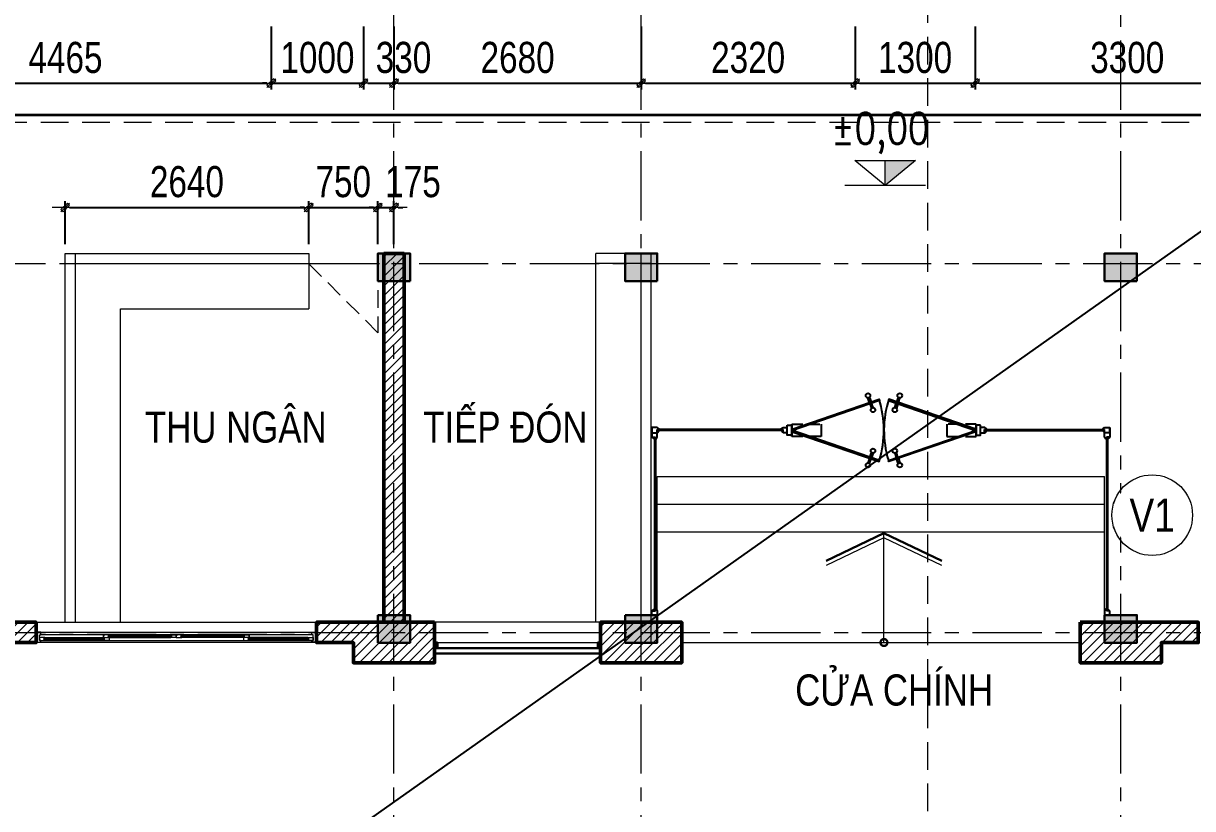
# Model space of a CAD drawing. Header units: millimetres. Extents: x 1109421 to 1726579, y -247837 to 144927.
# Drawn here: x 1559054 to 1571731, y -132556 to -124039 of the extents above; entities that cross this region are included whole.
import ezdxf
from ezdxf.enums import TextEntityAlignment as Align

# ---------------------------------------------------------------- set-up
doc = ezdxf.new("R2010")
doc.units = ezdxf.units.MM
doc.header["$LTSCALE"] = 600
doc.header["$MEASUREMENT"] = 0
doc.set_wipeout_variables(frame=1)
for name, pattern in [('00_Hidden', [2.4, 1.6, -0.8]), ('ACAD_ISO07W100', [3, 0, -3]), ('CENTER', [2, 1.25, -0.25, 0.25, -0.25]), ('HIDDEN', [0.375, 0.25, -0.125])]:
    doc.linetypes.add(name, pattern=pattern)
doc.layers.get('0').update_dxf_attribs({"lineweight": 0})
doc.layers.get('Defpoints').update_dxf_attribs({"lineweight": 0})
for name, color, linetype, lineweight in [('0.15_Cua', 144, 'Continuous', 15), ('21', 7, 'Continuous', 25), ('A-WIPEOUT', 254, 'ACAD_ISO07W100', 0), ('cat1', 30, 'Continuous', 50), ('cat2', 22, 'Continuous', 30), ('dim', 144, 'Continuous', 13), ('hatch1', 136, 'Continuous', 9), ('LC MANH DUT', 35, 'HIDDEN', 5), ('LC Net manh', 9, 'Continuous', 5), ('LC Text1', 3, 'Continuous', 20), ('LC Text2', 7, 'Continuous', 25), ('Noi that', 35, 'Continuous', 9), ('noithat', 125, 'Continuous', 9), ('PCCC - CHUA CHAY - ONG D80', 30, 'Continuous', 35), ('text', 1, 'Continuous', 20), ('thay1', 63, 'Continuous', 18), ('truc', 76, 'CENTER', 9)]:
    doc.layers.add(name, color=color, linetype=linetype, lineweight=lineweight)
for name, color, linetype in [('CUA', 67, 'Continuous'), ('Furniture', 17, 'Continuous'), ('HATCH', 8, 'Continuous')]:
    doc.layers.add(name, color=color, linetype=linetype)
doc.layers.add('KCS_Plotter', color=11, linetype='Continuous', plot=False)
doc.styles.add('General text 2', font='arial.ttf')
doc.styles.add('HOATBIF', font='hoatbif.shx', dxfattribs={"width": 0.8})
doc.styles.add('T1', font='Vnsimli.shx', dxfattribs={"width": 0.8})
doc.styles.add('T2', font='VHARIAL.TTF', dxfattribs={"width": 0.8})
doc.dimstyles.new('1-135', dxfattribs={"dimscale": 135, "dimtxt": 2.5, "dimasz": 0.35, "dimexe": 0.5, "dimexo": 0, "dimgap": 0.8, "dimtad": 1, "dimdec": 0, "dimzin": 0, "dimdsep": 46, "dimtxsty": 'HOATBIF', "dimblk1": 'DOT', "dimblk2": 'DOT', "dimsah": 1, "dimcen": -1, "dimdle": 1, "dimclrd": 256, "dimclre": 256, "dimclrt": 4, "dimadec": 3, "dimazin": 2, "dimtfac": 0.333333, "dimtdec": 0, "dimtix": 1, "dimtmove": 2, "dimatfit": 3, "dimldrblk": 'DOT', "dimfxl": 1, "dimtvp": 0.833333, "dimtolj": 1, "dimtzin": 0, "dimarcsym": 0})

# ---------------------------------------------------------------- blocks, each defined once
blk = doc.blocks.new('COT BT')
at = {"layer": 'cat2', "ltscale": 2}
h = blk.add_hatch(color=256, dxfattribs=at)
h.dxf.hatch_style = 1
h.paths.add_polyline_path([(240, 190), (-110, 190), (-110, -110), (240, -110)])
blk.add_lwpolyline([(-110, 190), (240, 190), (240, -110), (-110, -110)], close=True, dxfattribs=at)
blk = doc.blocks.new('Caodo1')
at = {"layer": 'LC Text1'}
blk.add_hatch(color=256, dxfattribs=at).paths.add_polyline_path([(0, 200.2), (0, 0), (243.4, 200.2)])
for p, q in [((0, 0), (0, 200.2)), ((323.6, 0), (-323.6, 0))]:
    blk.add_line(p, q, dxfattribs=at)
blk.add_lwpolyline([(-243.4, 200.2), (243.4, 200.2), (0, 0), (0, 0)], close=True, dxfattribs=at)
at = {"layer": 'LC Text1', "style": 'T1', "width": 0.8}
blk.add_attdef('%%P0,00', text='', height=250, dxfattribs=at).set_placement((-39, 459.5), align=Align.MIDDLE_CENTER)
blk = doc.blocks.new('*U616')
for p, q in [((50, 0), (2990, 0)), ((50, -110), (2990, -110)), ((95, -20), (730, -20)), ((790, -50), (1460, -50)), ((790, -80), (1460, -80)), ((2250, -50), (1580, -50)), ((2250, -80), (1580, -80)), ((2945, -20), (2310, -20)), ((2945, -50), (2310, -50))]:
    blk.add_line(p, q)
at = {"color": 8, "lineweight": 5}
for p, q in [((50, -20), (2990, -20)), ((2990, -80), (50, -80)), ((95, -30), (730, -30)), ((95, -40), (730, -40)), ((95, -50), (730, -50)), ((790, -60), (1460, -60)), ((790, -70), (1460, -70)), ((2250, -60), (1580, -60)), ((2250, -70), (1580, -70)), ((2945, -30), (2310, -30)), ((2945, -40), (2310, -40))]:
    blk.add_line(p, q, dxfattribs=at)
for points in [[(50, -20), (35, -20), (35, -80), (50, -80), (50, -110), (0, -110), (0, 0), (0, 0), (0, 0), (50, 0), (50, -20), (35, -20)], [(2990, -20), (3005, -20), (3005, -80), (2990, -80), (2990, -110), (3040, -110), (3040, 0), (3040, 0), (3040, 0), (2990, 0), (2990, -20), (3005, -20)], [(95, -40), (95, -50), (35, -50), (35, -20), (95, -20), (95, -30), (85, -30), (85, -40), (95, -40)], [(730, -40), (730, -50), (790, -50), (790, -20), (730, -20), (730, -30), (740, -30), (740, -40), (730, -40)], [(790, -70), (790, -80), (730, -80), (730, -50), (790, -50), (790, -60), (780, -60), (780, -70), (790, -70)], [(730, -50), (730, -80), (745, -80)], [(1460, -70), (1460, -80), (1520, -80), (1520, -50), (1460, -50), (1460, -60), (1470, -60), (1470, -70), (1460, -70)], [(1520, -50), (1520, -80), (1505, -80)], [(1520, -50), (1520, -80), (1535, -80)], [(1580, -70), (1580, -80), (1520, -80), (1520, -50), (1580, -50), (1580, -60), (1570, -60), (1570, -70), (1580, -70)], [(2310, -40), (2310, -50), (2250, -50), (2250, -20), (2310, -20), (2310, -30), (2300, -30), (2300, -40), (2310, -40)], [(2250, -70), (2250, -80), (2310, -80), (2310, -50), (2250, -50), (2250, -60), (2260, -60), (2260, -70), (2250, -70)], [(2310, -50), (2310, -80), (2295, -80)], [(2945, -40), (2945, -50), (3005, -50), (3005, -20), (2945, -20), (2945, -30), (2955, -30), (2955, -40), (2945, -40)]]:
    blk.add_lwpolyline(points)
for centre, start, end in [((94, -32), 14.2151, 83.5658), ((94, -38), 276.4342, 345.7849), ((731, -32), 96.4342, 165.7849), ((731, -38), 194.2151, 263.5658), ((789, -62), 14.2151, 83.5658), ((789, -68), 276.4342, 345.7849), ((1461, -62), 96.4342, 165.7849), ((1461, -68), 194.2151, 263.5658), ((1579, -62), 14.2151, 83.5658), ((1579, -68), 276.4342, 345.7849), ((2251, -62), 96.4342, 165.7849), ((2251, -68), 194.2151, 263.5658), ((2309, -32), 14.2151, 83.5658), ((2309, -38), 276.4342, 345.7849), ((2946, -32), 96.4342, 165.7849), ((2946, -38), 194.2151, 263.5658)]:
    blk.add_arc(centre, 8.25, start, end, dxfattribs=at)
blk = doc.blocks.new('DOT')
at = {"layer": 'dim'}
for p, q in [((-3, 0), (3, 0)), ((-1, -1), (1, 1))]:
    blk.add_line(p, q, dxfattribs=at)
blk.add_lwpolyline([(0.5, 1), (-1, -0.5), (-0.5, -1), (1, 0.5)], close=True, dxfattribs=at)
blk = doc.blocks.new('*D1433')
at = {"layer": 'Defpoints', "color": 0, "transparency": 16777216}
for p in [(1557277, -124075), (1561742, -124075), (1561742, -124687)]:
    blk.add_point(p, dxfattribs=at)
at = {"layer": 'dim', "lineweight": -2, "transparency": 16777216}
for p, q in [((1557277, -124075), (1557277, -124755)), ((1561742, -124075), (1561742, -124755)), ((1557324, -124687), (1561695, -124687))]:
    blk.add_line(p, q, dxfattribs=at)
at = {"layer": 'dim', "lineweight": -2, "transparency": 16777216, "xscale": 47.25, "yscale": 47.25, "zscale": 47.25, "rotation": 180}
blk.add_blockref('DOT', (1557277, -124687), dxfattribs=at)
at = {"layer": 'dim', "lineweight": -2, "transparency": 16777216, "xscale": 47.25, "yscale": 47.25, "zscale": 47.25}
blk.add_blockref('DOT', (1561742, -124687), dxfattribs=at)
at = {"layer": 'dim', "color": 4, "transparency": 16777216, "insert": (1559510, -124411), "char_height": 337.5, "attachment_point": 5, "style": 'HOATBIF'}
blk.add_mtext('\\A1;4465', dxfattribs=at)
blk = doc.blocks.new('_Dot')
at = {"color": 0, "linetype": 'ByBlock', "lineweight": -2}
blk.add_line((-0.5, 0), (-1, 0), dxfattribs=at)
at = {"color": 0, "linetype": 'ByBlock', "const_width": 0.5}
blk.add_lwpolyline([(-0.25, 0, 1), (0.25, 0, 1)], format="xyb", close=True, dxfattribs=at)
blk = doc.blocks.new('*D1434')
at = {"layer": 'Defpoints', "color": 0, "transparency": 16777216}
for p in [(1561742, -124075), (1562742, -124075), (1562742, -124687)]:
    blk.add_point(p, dxfattribs=at)
at = {"layer": 'dim', "lineweight": -2, "transparency": 16777216}
for p, q in [((1561742, -124075), (1561742, -124755)), ((1562742, -124075), (1562742, -124755)), ((1561695, -124687), (1561648, -124687)), ((1561742, -124687), (1562742, -124687)), ((1562789, -124687), (1562837, -124687))]:
    blk.add_line(p, q, dxfattribs=at)
at = {"layer": 'dim', "lineweight": -2, "transparency": 16777216, "xscale": 47.25, "yscale": 47.25, "zscale": 47.25}
blk.add_blockref('DOT', (1561742, -124687), dxfattribs=at)
at = {"layer": 'dim', "lineweight": -2, "transparency": 16777216, "xscale": 47.25, "yscale": 47.25, "zscale": 47.25, "rotation": 180}
blk.add_blockref('DOT', (1562742, -124687), dxfattribs=at)
at = {"layer": 'dim', "color": 4, "transparency": 16777216, "insert": (1562242, -124411), "char_height": 337.5, "attachment_point": 5, "style": 'HOATBIF'}
blk.add_mtext('\\A1;1000', dxfattribs=at)
blk = doc.blocks.new('*D1435')
at = {"layer": 'Defpoints', "color": 0, "transparency": 16777216}
for p in [(1562742, -124075), (1563072, -124075), (1563072, -124687)]:
    blk.add_point(p, dxfattribs=at)
at = {"layer": 'dim', "lineweight": -2, "transparency": 16777216}
for p, q in [((1562742, -124075), (1562742, -124755)), ((1563072, -124075), (1563072, -124755)), ((1562789, -124687), (1563025, -124687))]:
    blk.add_line(p, q, dxfattribs=at)
at = {"layer": 'dim', "lineweight": -2, "transparency": 16777216, "xscale": 47.25, "yscale": 47.25, "zscale": 47.25, "rotation": 180}
blk.add_blockref('DOT', (1562742, -124687), dxfattribs=at)
at = {"layer": 'dim', "lineweight": -2, "transparency": 16777216, "xscale": 47.25, "yscale": 47.25, "zscale": 47.25}
blk.add_blockref('DOT', (1563072, -124687), dxfattribs=at)
at = {"layer": 'dim', "color": 4, "transparency": 16777216, "insert": (1563175, -124411), "char_height": 337.5, "attachment_point": 5, "style": 'HOATBIF'}
blk.add_mtext('\\A1;330', dxfattribs=at)
blk = doc.blocks.new('*D1436')
at = {"layer": 'Defpoints', "color": 0, "transparency": 16777216}
for p in [(1563072, -124075), (1565752, -124075), (1565752, -124687)]:
    blk.add_point(p, dxfattribs=at)
at = {"layer": 'dim', "lineweight": -2, "transparency": 16777216}
for p, q in [((1563072, -124075), (1563072, -124755)), ((1565752, -124075), (1565752, -124755)), ((1563119, -124687), (1565705, -124687))]:
    blk.add_line(p, q, dxfattribs=at)
at = {"layer": 'dim', "lineweight": -2, "transparency": 16777216, "xscale": 47.25, "yscale": 47.25, "zscale": 47.25, "rotation": 180}
blk.add_blockref('DOT', (1563072, -124687), dxfattribs=at)
at = {"layer": 'dim', "lineweight": -2, "transparency": 16777216, "xscale": 47.25, "yscale": 47.25, "zscale": 47.25}
blk.add_blockref('DOT', (1565752, -124687), dxfattribs=at)
at = {"layer": 'dim', "color": 4, "transparency": 16777216, "insert": (1564412, -124411), "char_height": 337.5, "attachment_point": 5, "style": 'HOATBIF'}
blk.add_mtext('\\A1;2680', dxfattribs=at)
blk = doc.blocks.new('*D1437')
at = {"layer": 'Defpoints', "color": 0, "transparency": 16777216}
for p in [(1565752, -124075), (1568072, -124075), (1568072, -124687)]:
    blk.add_point(p, dxfattribs=at)
at = {"layer": 'dim', "lineweight": -2, "transparency": 16777216}
for p, q in [((1565752, -124075), (1565752, -124755)), ((1568072, -124075), (1568072, -124755)), ((1565799, -124687), (1568025, -124687))]:
    blk.add_line(p, q, dxfattribs=at)
at = {"layer": 'dim', "lineweight": -2, "transparency": 16777216, "xscale": 47.25, "yscale": 47.25, "zscale": 47.25, "rotation": 180}
blk.add_blockref('DOT', (1565752, -124687), dxfattribs=at)
at = {"layer": 'dim', "lineweight": -2, "transparency": 16777216, "xscale": 47.25, "yscale": 47.25, "zscale": 47.25}
blk.add_blockref('DOT', (1568072, -124687), dxfattribs=at)
at = {"layer": 'dim', "color": 4, "transparency": 16777216, "insert": (1566912, -124411), "char_height": 337.5, "attachment_point": 5, "style": 'HOATBIF'}
blk.add_mtext('\\A1;2320', dxfattribs=at)
blk = doc.blocks.new('*D1438')
at = {"layer": 'Defpoints', "color": 0, "transparency": 16777216}
for p in [(1568072, -124075), (1569372, -124075), (1569372, -124687)]:
    blk.add_point(p, dxfattribs=at)
at = {"layer": 'dim', "lineweight": -2, "transparency": 16777216}
for p, q in [((1568072, -124075), (1568072, -124755)), ((1569372, -124075), (1569372, -124755)), ((1568119, -124687), (1569325, -124687))]:
    blk.add_line(p, q, dxfattribs=at)
at = {"layer": 'dim', "lineweight": -2, "transparency": 16777216, "xscale": 47.25, "yscale": 47.25, "zscale": 47.25, "rotation": 180}
blk.add_blockref('DOT', (1568072, -124687), dxfattribs=at)
at = {"layer": 'dim', "lineweight": -2, "transparency": 16777216, "xscale": 47.25, "yscale": 47.25, "zscale": 47.25}
blk.add_blockref('DOT', (1569372, -124687), dxfattribs=at)
at = {"layer": 'dim', "color": 4, "transparency": 16777216, "insert": (1568722, -124411), "char_height": 337.5, "attachment_point": 5, "style": 'HOATBIF'}
blk.add_mtext('\\A1;1300', dxfattribs=at)
blk = doc.blocks.new('*D1439')
at = {"layer": 'Defpoints', "color": 0, "transparency": 16777216}
for p in [(1569372, -124075), (1572672, -124075), (1572672, -124687)]:
    blk.add_point(p, dxfattribs=at)
at = {"layer": 'dim', "lineweight": -2, "transparency": 16777216}
for p, q in [((1569372, -124075), (1569372, -124755)), ((1572672, -124075), (1572672, -124755)), ((1569419, -124687), (1572625, -124687))]:
    blk.add_line(p, q, dxfattribs=at)
at = {"layer": 'dim', "lineweight": -2, "transparency": 16777216, "xscale": 47.25, "yscale": 47.25, "zscale": 47.25, "rotation": 180}
blk.add_blockref('DOT', (1569372, -124687), dxfattribs=at)
at = {"layer": 'dim', "lineweight": -2, "transparency": 16777216, "xscale": 47.25, "yscale": 47.25, "zscale": 47.25}
blk.add_blockref('DOT', (1572672, -124687), dxfattribs=at)
at = {"layer": 'dim', "color": 4, "transparency": 16777216, "insert": (1571022, -124411), "char_height": 337.5, "attachment_point": 5, "style": 'HOATBIF'}
blk.add_mtext('\\A1;3300', dxfattribs=at)
blk = doc.blocks.new('*D1494')
at = {"layer": 'Defpoints', "color": 0, "transparency": 16777216}
for p in [(1562147, -126035), (1559507, -126434), (1562147, -126434)]:
    blk.add_point(p, dxfattribs=at)
at = {"layer": 'dim', "lineweight": -2, "transparency": 16777216}
for p, q in [((1559507, -126434), (1559507, -125967)), ((1562147, -126434), (1562147, -125967)), ((1559554, -126035), (1562100, -126035))]:
    blk.add_line(p, q, dxfattribs=at)
at = {"layer": 'dim', "lineweight": -2, "transparency": 16777216, "xscale": 47.25, "yscale": 47.25, "zscale": 47.25, "rotation": 180}
blk.add_blockref('DOT', (1559507, -126035), dxfattribs=at)
at = {"layer": 'dim', "lineweight": -2, "transparency": 16777216, "xscale": 47.25, "yscale": 47.25, "zscale": 47.25}
blk.add_blockref('DOT', (1562147, -126035), dxfattribs=at)
at = {"layer": 'dim', "color": 4, "transparency": 16777216, "insert": (1560827, -125758), "char_height": 337.5, "attachment_point": 5, "style": 'HOATBIF'}
blk.add_mtext('\\A1;2640', dxfattribs=at)
blk = doc.blocks.new('*D1495')
at = {"layer": 'Defpoints', "color": 0, "transparency": 16777216}
for p in [(1562897, -126035), (1562147, -126434), (1562897, -126434)]:
    blk.add_point(p, dxfattribs=at)
at = {"layer": 'dim', "lineweight": -2, "transparency": 16777216}
for p, q in [((1562147, -126434), (1562147, -125967)), ((1562897, -126434), (1562897, -125967)), ((1562100, -126035), (1562053, -126035)), ((1562147, -126035), (1562897, -126035)), ((1562944, -126035), (1562992, -126035))]:
    blk.add_line(p, q, dxfattribs=at)
at = {"layer": 'dim', "lineweight": -2, "transparency": 16777216, "xscale": 47.25, "yscale": 47.25, "zscale": 47.25}
blk.add_blockref('DOT', (1562147, -126035), dxfattribs=at)
at = {"layer": 'dim', "lineweight": -2, "transparency": 16777216, "xscale": 47.25, "yscale": 47.25, "zscale": 47.25, "rotation": 180}
blk.add_blockref('DOT', (1562897, -126035), dxfattribs=at)
at = {"layer": 'dim', "color": 4, "transparency": 16777216, "insert": (1562522, -125758), "char_height": 337.5, "attachment_point": 5, "style": 'HOATBIF'}
blk.add_mtext('\\A1;750', dxfattribs=at)
blk = doc.blocks.new('*D1496')
at = {"layer": 'Defpoints', "color": 0, "transparency": 16777216}
for p in [(1563072, -126035), (1562897, -126434), (1563072, -126434)]:
    blk.add_point(p, dxfattribs=at)
at = {"layer": 'dim', "lineweight": -2, "transparency": 16777216}
for p, q in [((1562897, -126434), (1562897, -125967)), ((1563072, -126434), (1563072, -125967)), ((1562850, -126035), (1562803, -126035)), ((1562897, -126035), (1563072, -126035)), ((1563119, -126035), (1563167, -126035))]:
    blk.add_line(p, q, dxfattribs=at)
at = {"layer": 'dim', "lineweight": -2, "transparency": 16777216, "xscale": 47.25, "yscale": 47.25, "zscale": 47.25}
blk.add_blockref('DOT', (1562897, -126035), dxfattribs=at)
at = {"layer": 'dim', "lineweight": -2, "transparency": 16777216, "xscale": 47.25, "yscale": 47.25, "zscale": 47.25, "rotation": 180}
blk.add_blockref('DOT', (1563072, -126035), dxfattribs=at)
at = {"layer": 'dim', "color": 4, "transparency": 16777216, "insert": (1563278, -125758), "char_height": 337.5, "attachment_point": 5, "style": 'HOATBIF'}
blk.add_mtext('\\A1;175', dxfattribs=at)
blk = doc.blocks.new('*U28')
at = {"layer": 'A-WIPEOUT'}
blk.add_lwpolyline([(0, 4.25), (-2.5, 3.44), (-4.04, 1.31), (-4.04, -1.31), (-2.5, -3.44), (0, -4.25), (2.5, -3.44), (4.04, -1.31), (4.04, 1.31), (2.5, 3.44)], close=True, dxfattribs=at)
blk.add_wipeout([(0, 4.25), (-2.5, 3.44), (-4.04, 1.31), (-4.04, -1.31), (-2.5, -3.44), (0, -4.25), (2.5, -3.44), (4.04, -1.31), (4.04, 1.31), (2.5, 3.44)]).dxf.layer = 'A-WIPEOUT'
blk.add_circle((0, 0), 4.25)
at = {"layer": 'text', "style": 'General text 2', "width": 0.8, "flags": 8}
blk.add_attdef('SYMBOL', text='', height=3.5, dxfattribs=at).set_placement((0, 0), align=Align.MIDDLE_CENTER)

msp = doc.modelspace()

# ---------------------------------------------------------------- hatches: boundary and pattern name
at = {"layer": 'hatch1'}
h = msp.add_hatch(dxfattribs=at)
h.set_pattern_fill('ANSI31', color=256, scale=600)
h.set_pattern_definition([(45, (-474828.27, -175305.75), (-53.0330086, 53.0330086), [])])
h.paths.add_polyline_path([(1547522.1, -130534.3), (1547122.1, -130534.3), (1546462.1, -130534.3), (1546462.1, -126244.3), (1546242.1, -126244.3), (1546242.1, -130754.3), (1546242.1, -130974.3), (1547122.1, -130974.3), (1547122.1, -130754.3), (1547522.1, -130754.3)])
h.paths.add_polyline_path([(1553192.1, -130534.3), (1552792.1, -130534.3), (1551912.1, -130534.3), (1551512.1, -130534.3), (1551512.1, -130754.3), (1551912.1, -130754.3), (1551912.1, -130974.3), (1552792.1, -130974.3), (1552792.1, -130754.3), (1553192.1, -130754.3)])
h.paths.add_polyline_path([(1557912.1, -130534.3), (1557512.1, -130534.3), (1557512.1, -130754.3), (1557912.1, -130754.3), (1557912.1, -130974.3), (1558792.1, -130974.3), (1558792.1, -130754.3), (1559192.1, -130754.3), (1559192.1, -130534.3), (1558792.1, -130534.3)])
h.paths.add_polyline_path([(1563512.1, -130754.3), (1563512.1, -130534.3), (1562632.1, -130534.3), (1562232.1, -130534.3), (1562232.1, -130754.3), (1562632.1, -130754.3), (1562632.1, -130974.3), (1563512.1, -130974.3)])
h.paths.add_polyline_path([(1563182.1, -126534.3), (1562962.1, -126534.3), (1562962.1, -130534.3), (1563182.1, -130534.3)])
h.paths.add_polyline_path([(1566192.1, -130534.3), (1565312.1, -130534.3), (1565312.1, -130754.3), (1565312.1, -130974.3), (1566192.1, -130974.3)])
h.paths.add_polyline_path([(1571792.1, -130534.3), (1571392.1, -130534.3), (1570512.1, -130534.3), (1570512.1, -130754.3), (1570512.1, -130974.3), (1571392.1, -130974.3), (1571392.1, -130754.3), (1571792.1, -130754.3)])
h.paths.add_polyline_path([(1577792.1, -130534.3), (1577392.1, -130534.3), (1576512.1, -130534.3), (1576112.1, -130534.3), (1576112.1, -130754.3), (1576512.1, -130754.3), (1576512.1, -130974.3), (1577392.1, -130974.3), (1577392.1, -130754.3), (1577792.1, -130754.3)])
h.paths.add_polyline_path([(1583977.1, -130534.3), (1582377.1, -130534.3), (1582377.1, -130754.3), (1582777.1, -130754.3), (1582777.1, -131194.3), (1583977.1, -131194.3)])
h.paths.add_polyline_path([(1583751.6, -130754.3), (1583751.6, -130974.3), (1582991.6, -130974.3), (1582991.6, -130754.3)], flags=16)
h.paths.add_polyline_path([(1588262.1, -130534.3), (1587062.1, -130534.3), (1587062.1, -131194.3), (1588262.1, -131194.3)])
h.paths.add_polyline_path([(1588042.1, -130754.3), (1588042.1, -130974.3), (1587282.1, -130974.3), (1587282.1, -130754.3)], flags=16)
h.paths.add_polyline_path([(1582952.1, -127884.3), (1582842.1, -127884.3), (1582842.1, -130534.3), (1582952.1, -130534.3)])
h.paths.add_polyline_path([(1588042.1, -126534.3), (1582842.1, -126534.3), (1582842.1, -126884.3), (1582952.1, -126884.3), (1582952.1, -126754.3), (1588042.1, -126754.3)], flags=17)
h.paths.add_polyline_path([(1585782.1, -125394.3), (1585562.1, -125394.3), (1585562.1, -126534.3), (1585782.1, -126534.3)], flags=17)
h.paths.add_polyline_path([(1588262.1, -118534.3), (1546242.1, -118534.3), (1546242.1, -124044.3), (1546462.1, -124044.3), (1546462.1, -123754.3), (1547952.1, -123754.3), (1547952.1, -123644.3), (1546462.1, -123644.3), (1546462.1, -118754.3), (1550337.1, -118754.3), (1550337.1, -123644.3), (1549252.1, -123644.3), (1549252.1, -123754.3), (1550337.1, -123754.3), (1550447.1, -123754.3), (1552637.1, -123754.3), (1552637.1, -123644.3), (1550447.1, -123644.3), (1550447.1, -118754.3), (1554257.1, -118754.3), (1554257.1, -123644.3), (1553937.1, -123644.3), (1553937.1, -123754.3), (1554257.1, -123754.3), (1554367.1, -123754.3), (1555977.1, -123754.3), (1555977.1, -123644.3), (1554367.1, -123644.3), (1554367.1, -118754.3), (1558242.1, -118754.3), (1558242.1, -123644.3), (1557277.1, -123644.3), (1557277.1, -123754.3), (1561742.1, -123754.3), (1561742.1, -123644.3), (1558462.1, -123644.3), (1558462.1, -118754.3), (1562962.1, -118754.3), (1562962.1, -123644.3), (1562742.1, -123644.3), (1562742.1, -123754.3), (1563583.9, -123754.3), (1563803.9, -123534.3), (1563182.1, -123534.3), (1563182.1, -118754.3), (1565642.1, -118754.3), (1565642.1, -123534.3), (1564963.9, -123534.3), (1565183.9, -123754.3), (1565862.1, -123754.3), (1568072.1, -123754.3), (1568072.1, -123644.3), (1565862.1, -123644.3), (1565862.1, -118754.3), (1570842.1, -118754.3), (1570842.1, -123644.3), (1571062.1, -123644.3), (1571062.1, -118754.3), (1575462.1, -118754.3), (1575462.1, -123644.3), (1573972.1, -123644.3), (1573972.1, -123754.3), (1577172.1, -123754.3), (1577172.1, -123644.3), (1575572.1, -123644.3), (1575572.1, -118754.3), (1580122.1, -118754.3), (1580122.1, -123644.3), (1578472.1, -123644.3), (1578472.1, -123754.3), (1579842.1, -123754.3), (1581722.1, -123754.3), (1581722.1, -123534.3), (1580342.1, -123534.3), (1580342.1, -118754.3), (1582842.1, -118754.3), (1582842.1, -123534.3), (1582622.1, -123534.3), (1582622.1, -123754.3), (1583282.1, -123754.3), (1583282.1, -123534.3), (1583062.1, -123534.3), (1583062.1, -118754.3), (1585562.1, -118754.3), (1585562.1, -124494.3), (1585782.1, -124494.3), (1585782.1, -118754.3), (1588042.1, -118754.3), (1588042.1, -128934.3), (1588262.1, -128934.3)])
h.paths.add_polyline_path([(1585562.1, -123534.3), (1584182.1, -123534.3), (1584182.1, -123754.3), (1585562.1, -123754.3)], flags=17)
h.paths.add_polyline_path([(1572672.1, -123644.3), (1569372.1, -123644.3), (1569372.1, -123754.3), (1572672.1, -123754.3)], flags=17)

# ---------------------------------------------------------------- linework, layer by layer
at = {"layer": '21', "ltscale": 0.5}
for p, q in [((1565927.1, -128423.6), (1565869.1, -128423.6)), ((1565869.1, -128481.6), (1565927.1, -128481.6)), ((1565869.1, -128481.6), (1565927.1, -128481.6)), ((1565915.1, -128547.6), (1565927.1, -128527.6)), ((1565915.1, -128547.6), (1565927.1, -128527.6)), ((1565947.1, -128435.6), (1565927.1, -128423.6)), ((1565927.1, -128527.6), (1565927.1, -128481.6)), ((1565927.1, -128527.6), (1565927.1, -128481.6)), ((1567270.6, -128435.6), (1567290.6, -128423.6)), ((1567270.6, -128435.6), (1567290.6, -128423.6)), ((1567290.6, -128423.6), (1567336.6, -128423.6)), ((1567290.6, -128423.6), (1567336.6, -128423.6)), ((1567336.6, -128481.6), (1567336.6, -128423.6)), ((1567336.6, -128481.6), (1567336.6, -128423.6)), ((1567384.6, -128481.6), (1567384.6, -128423.6)), ((1569381.3, -128481.6), (1569381.3, -128423.6)), ((1569384.6, -128481.6), (1569384.6, -128423.6)), ((1569429.3, -128481.6), (1569429.3, -128423.6)), ((1569475.3, -128423.6), (1569429.3, -128423.6)), ((1569429.3, -128481.6), (1569429.3, -128423.6)), ((1569475.3, -128423.6), (1569429.3, -128423.6)), ((1569432.6, -128481.6), (1569432.6, -128423.6)), ((1569478.6, -128423.6), (1569432.6, -128423.6)), ((1569495.3, -128435.6), (1569475.3, -128423.6)), ((1569495.3, -128435.6), (1569475.3, -128423.6)), ((1569498.6, -128435.6), (1569478.6, -128423.6)), ((1570757.1, -128435.6), (1570777.1, -128423.6)), ((1570777.1, -128423.6), (1570835.1, -128423.6)), ((1570835.1, -128481.6), (1570777.1, -128481.6)), ((1570777.1, -128527.6), (1570777.1, -128481.6)), ((1570835.1, -128481.6), (1570777.1, -128481.6)), ((1570777.1, -128527.6), (1570777.1, -128481.6)), ((1570789.1, -128547.6), (1570777.1, -128527.6)), ((1570789.1, -128547.6), (1570777.1, -128527.6)), ((1565915.1, -130390.7), (1565927.1, -130410.7)), ((1565927.1, -130410.7), (1565927.1, -130456.7)), ((1570789.1, -130390.7), (1570777.1, -130410.7)), ((1570777.1, -130410.7), (1570777.1, -130456.7))]:
    msp.add_line(p, q, dxfattribs=at)
at = {"layer": '21', "color": 0, "lineweight": 30}
for p, q in [((1565869.1, -128481.6), (1565869.1, -128423.6)), ((1565869.1, -128481.6), (1565869.1, -128423.6)), ((1565869.1, -128423.6), (1565869.1, -128481.6)), ((1565869.1, -128481.6), (1565869.1, -128423.6)), ((1565869.1, -128481.6), (1565869.1, -128423.6)), ((1565869.1, -128423.6), (1565869.1, -128481.6)), ((1565869.1, -128423.6), (1565869.1, -128481.6)), ((1565869.1, -128481.6), (1565869.1, -128423.6)), ((1565869.1, -128481.6), (1565869.1, -128423.6)), ((1565869.1, -128423.6), (1565869.1, -128481.6)), ((1565869.1, -128481.6), (1565869.1, -128423.6)), ((1565869.1, -128481.6), (1565869.1, -128423.6)), ((1565869.1, -128481.6), (1565869.1, -128423.6)), ((1565869.1, -128481.6), (1565869.1, -128423.6)), ((1565869.1, -128423.6), (1565869.1, -128481.6)), ((1565869.1, -128481.6), (1565869.1, -128423.6)), ((1565869.1, -128481.6), (1565869.1, -128423.6)), ((1565869.1, -128423.6), (1565869.1, -128481.6)), ((1565869.1, -128481.6), (1565869.1, -128423.6)), ((1565869.1, -128481.6), (1565869.1, -128423.6)), ((1565869.1, -128423.6), (1565869.1, -128481.6)), ((1565869.1, -128481.6), (1565869.1, -128423.6)), ((1565869.1, -128481.6), (1565869.1, -128423.6)), ((1565869.1, -128423.6), (1565869.1, -128481.6)), ((1565869.1, -128423.6), (1565869.1, -128481.6)), ((1565869.1, -128481.6), (1565869.1, -128423.6)), ((1565869.1, -128481.6), (1565869.1, -128423.6)), ((1565869.1, -128423.6), (1565869.1, -128481.6)), ((1565869.1, -128481.6), (1565869.1, -128423.6)), ((1570835.1, -128481.6), (1570835.1, -128423.6)), ((1570835.1, -128481.6), (1570835.1, -128423.6)), ((1570835.1, -128423.6), (1570835.1, -128481.6)), ((1570835.1, -128481.6), (1570835.1, -128423.6)), ((1570835.1, -128481.6), (1570835.1, -128423.6)), ((1570835.1, -128423.6), (1570835.1, -128481.6)), ((1570835.1, -128423.6), (1570835.1, -128481.6)), ((1570835.1, -128481.6), (1570835.1, -128423.6)), ((1570835.1, -128481.6), (1570835.1, -128423.6)), ((1570835.1, -128423.6), (1570835.1, -128481.6)), ((1570835.1, -128481.6), (1570835.1, -128423.6)), ((1570835.1, -128481.6), (1570835.1, -128423.6)), ((1570835.1, -128481.6), (1570835.1, -128423.6)), ((1570835.1, -128481.6), (1570835.1, -128423.6)), ((1570835.1, -128423.6), (1570835.1, -128481.6)), ((1570835.1, -128481.6), (1570835.1, -128423.6)), ((1570835.1, -128481.6), (1570835.1, -128423.6)), ((1570835.1, -128423.6), (1570835.1, -128481.6)), ((1570835.1, -128481.6), (1570835.1, -128423.6)), ((1570835.1, -128481.6), (1570835.1, -128423.6)), ((1570835.1, -128423.6), (1570835.1, -128481.6)), ((1570835.1, -128481.6), (1570835.1, -128423.6)), ((1570835.1, -128481.6), (1570835.1, -128423.6)), ((1570835.1, -128423.6), (1570835.1, -128481.6)), ((1570835.1, -128423.6), (1570835.1, -128481.6)), ((1570835.1, -128481.6), (1570835.1, -128423.6)), ((1570835.1, -128481.6), (1570835.1, -128423.6)), ((1570835.1, -128423.6), (1570835.1, -128481.6)), ((1570835.1, -128481.6), (1570835.1, -128423.6)), ((1565869.1, -130456.7), (1565927.1, -130456.7)), ((1565869.1, -130456.7), (1565927.1, -130456.7)), ((1565927.1, -130456.7), (1565869.1, -130456.7)), ((1565869.1, -130456.7), (1565927.1, -130456.7)), ((1565869.1, -130456.7), (1565927.1, -130456.7)), ((1565927.1, -130456.7), (1565869.1, -130456.7)), ((1565927.1, -130456.7), (1565869.1, -130456.7)), ((1565869.1, -130456.7), (1565927.1, -130456.7)), ((1565869.1, -130456.7), (1565927.1, -130456.7)), ((1565927.1, -130456.7), (1565869.1, -130456.7)), ((1565869.1, -130456.7), (1565927.1, -130456.7)), ((1565869.1, -130456.7), (1565927.1, -130456.7)), ((1565869.1, -130456.7), (1565927.1, -130456.7)), ((1565869.1, -130456.7), (1565927.1, -130456.7)), ((1565927.1, -130456.7), (1565869.1, -130456.7)), ((1565869.1, -130456.7), (1565927.1, -130456.7)), ((1565869.1, -130456.7), (1565927.1, -130456.7)), ((1565927.1, -130456.7), (1565869.1, -130456.7)), ((1565869.1, -130456.7), (1565927.1, -130456.7)), ((1565869.1, -130456.7), (1565927.1, -130456.7)), ((1565927.1, -130456.7), (1565869.1, -130456.7)), ((1565869.1, -130456.7), (1565927.1, -130456.7)), ((1565869.1, -130456.7), (1565927.1, -130456.7)), ((1565927.1, -130456.7), (1565869.1, -130456.7)), ((1565927.1, -130456.7), (1565869.1, -130456.7)), ((1565869.1, -130456.7), (1565927.1, -130456.7)), ((1565869.1, -130456.7), (1565927.1, -130456.7)), ((1565927.1, -130456.7), (1565869.1, -130456.7)), ((1565869.1, -130456.7), (1565927.1, -130456.7)), ((1570835.1, -130456.7), (1570777.1, -130456.7)), ((1570835.1, -130456.7), (1570777.1, -130456.7)), ((1570777.1, -130456.7), (1570835.1, -130456.7)), ((1570835.1, -130456.7), (1570777.1, -130456.7)), ((1570835.1, -130456.7), (1570777.1, -130456.7)), ((1570777.1, -130456.7), (1570835.1, -130456.7)), ((1570777.1, -130456.7), (1570835.1, -130456.7)), ((1570835.1, -130456.7), (1570777.1, -130456.7)), ((1570835.1, -130456.7), (1570777.1, -130456.7)), ((1570777.1, -130456.7), (1570835.1, -130456.7)), ((1570835.1, -130456.7), (1570777.1, -130456.7)), ((1570835.1, -130456.7), (1570777.1, -130456.7)), ((1570835.1, -130456.7), (1570777.1, -130456.7)), ((1570835.1, -130456.7), (1570777.1, -130456.7)), ((1570777.1, -130456.7), (1570835.1, -130456.7)), ((1570835.1, -130456.7), (1570777.1, -130456.7)), ((1570835.1, -130456.7), (1570777.1, -130456.7)), ((1570777.1, -130456.7), (1570835.1, -130456.7)), ((1570835.1, -130456.7), (1570777.1, -130456.7)), ((1570835.1, -130456.7), (1570777.1, -130456.7)), ((1570777.1, -130456.7), (1570835.1, -130456.7)), ((1570835.1, -130456.7), (1570777.1, -130456.7)), ((1570835.1, -130456.7), (1570777.1, -130456.7)), ((1570777.1, -130456.7), (1570835.1, -130456.7)), ((1570777.1, -130456.7), (1570835.1, -130456.7)), ((1570835.1, -130456.7), (1570777.1, -130456.7)), ((1570835.1, -130456.7), (1570777.1, -130456.7)), ((1570777.1, -130456.7), (1570835.1, -130456.7)), ((1570835.1, -130456.7), (1570777.1, -130456.7))]:
    msp.add_line(p, q, dxfattribs=at)
at = {"layer": '21'}
for p, q in [((1565869.1, -128481.6), (1565927.1, -128481.6)), ((1565869.1, -128481.6), (1565869.1, -128527.6)), ((1565869.1, -128481.6), (1565869.1, -128527.6)), ((1565869.1, -128527.6), (1565907.1, -128527.6)), ((1565869.1, -128527.6), (1565895.1, -128547.9)), ((1565869.1, -128527.6), (1565907.1, -128527.6)), ((1565869.1, -128527.6), (1565895.1, -128547.9)), ((1565885.1, -128527.6), (1565907.1, -128527.6)), ((1565885.1, -128527.6), (1565907.1, -128527.6)), ((1565907.1, -128527.6), (1565907.1, -128547.6)), ((1565907.1, -128527.6), (1565907.1, -128547.6)), ((1565927.1, -128443.6), (1565947.1, -128443.6)), ((1565927.1, -128465.6), (1565927.1, -128443.6)), ((1565927.1, -128481.6), (1565927.1, -128443.6)), ((1565927.1, -128481.6), (1565947, -128455.6)), ((1565947.1, -128443.6), (1565947.1, -128435.6)), ((1567290.6, -128481.6), (1567270.4, -128455.6)), ((1567290.6, -128481.6), (1567270.4, -128455.6)), ((1567270.6, -128443.6), (1567270.6, -128435.6)), ((1567270.6, -128443.6), (1567270.6, -128435.6)), ((1567290.6, -128443.6), (1567270.6, -128443.6)), ((1567290.6, -128443.6), (1567270.6, -128443.6)), ((1567290.6, -128465.6), (1567290.6, -128443.6)), ((1567290.6, -128481.6), (1567290.6, -128443.6)), ((1567290.6, -128465.6), (1567290.6, -128443.6)), ((1567290.6, -128481.6), (1567290.6, -128443.6)), ((1567336.6, -128481.6), (1567290.6, -128481.6)), ((1567336.6, -128481.6), (1567290.6, -128481.6)), ((1569429.3, -128481.6), (1569475.3, -128481.6)), ((1569429.3, -128481.6), (1569475.3, -128481.6)), ((1569432.6, -128481.6), (1569478.6, -128481.6)), ((1569475.3, -128443.6), (1569495.3, -128443.6)), ((1569475.3, -128465.6), (1569475.3, -128443.6)), ((1569475.3, -128481.6), (1569475.3, -128443.6)), ((1569475.3, -128443.6), (1569495.3, -128443.6)), ((1569475.3, -128465.6), (1569475.3, -128443.6)), ((1569475.3, -128481.6), (1569475.3, -128443.6)), ((1569475.3, -128481.6), (1569495.6, -128455.6)), ((1569475.3, -128481.6), (1569495.6, -128455.6)), ((1569478.6, -128443.6), (1569498.6, -128443.6)), ((1569478.6, -128465.6), (1569478.6, -128443.6)), ((1569478.6, -128481.6), (1569478.6, -128443.6)), ((1569478.6, -128481.6), (1569498.9, -128455.6)), ((1569495.3, -128443.6), (1569495.3, -128435.6)), ((1569495.3, -128443.6), (1569495.3, -128435.6)), ((1569498.6, -128443.6), (1569498.6, -128435.6)), ((1570757.1, -128443.6), (1570757.1, -128435.6)), ((1570777.1, -128443.6), (1570757.1, -128443.6)), ((1570777.1, -128481.6), (1570757.3, -128455.6)), ((1570777.1, -128465.6), (1570777.1, -128443.6)), ((1570777.1, -128481.6), (1570777.1, -128443.6)), ((1570835.1, -128481.6), (1570777.1, -128481.6)), ((1570797.1, -128527.6), (1570797.1, -128547.6)), ((1570819.1, -128527.6), (1570797.1, -128527.6)), ((1570835.1, -128527.6), (1570797.1, -128527.6)), ((1570797.1, -128527.6), (1570797.1, -128547.6)), ((1570819.1, -128527.6), (1570797.1, -128527.6)), ((1570835.1, -128527.6), (1570797.1, -128527.6)), ((1570835.1, -128527.6), (1570809.1, -128547.9)), ((1570835.1, -128527.6), (1570809.1, -128547.9)), ((1570835.1, -128481.6), (1570835.1, -128527.6)), ((1570835.1, -128481.6), (1570835.1, -128527.6)), ((1565907.1, -128547.6), (1565915.1, -128547.6)), ((1565907.1, -128547.6), (1565915.1, -128547.6)), ((1570797.1, -128547.6), (1570789.1, -128547.6)), ((1570797.1, -128547.6), (1570789.1, -128547.6)), ((1565869.1, -130410.7), (1565895.1, -130390.9)), ((1565869.1, -130456.7), (1565869.1, -130410.7)), ((1565869.1, -130410.7), (1565907.1, -130410.7)), ((1565885.1, -130410.7), (1565907.1, -130410.7)), ((1565907.1, -130390.7), (1565915.1, -130390.7)), ((1565907.1, -130410.7), (1565907.1, -130390.7)), ((1570797.1, -130390.7), (1570789.1, -130390.7)), ((1570797.1, -130410.7), (1570797.1, -130390.7)), ((1570819.1, -130410.7), (1570797.1, -130410.7)), ((1570835.1, -130410.7), (1570797.1, -130410.7)), ((1570835.1, -130410.7), (1570809.1, -130390.9)), ((1570835.1, -130456.7), (1570835.1, -130410.7))]:
    msp.add_line(p, q, dxfattribs=at)
at = {"layer": '21', "ltscale": 0.5}
for points in [[(1567336.6, -128398.6), (1567384.6, -128398.6), (1567384.6, -128506.6), (1567336.6, -128506.6)], [(1567336.6, -128398.6), (1567384.6, -128398.6), (1567384.6, -128506.6), (1567336.6, -128506.6)], [(1569429.3, -128398.6), (1569381.3, -128398.6), (1569381.3, -128506.6), (1569429.3, -128506.6)], [(1569429.3, -128398.6), (1569381.3, -128398.6), (1569381.3, -128506.6), (1569429.3, -128506.6)], [(1569432.6, -128398.6), (1569384.6, -128398.6), (1569384.6, -128506.6), (1569432.6, -128506.6)]]:
    msp.add_lwpolyline(points, close=True, dxfattribs=at)
at = {"layer": 'cat1'}
for p, q in [((1562962.1, -126534.3), (1562962.1, -130534.3)), ((1562962.1, -126534.3), (1563182.1, -126534.3)), ((1563182.1, -126534.3), (1563182.1, -130534.3))]:
    msp.add_line(p, q, dxfattribs=at)
for points in [[(1558792.1, -130534.3), (1557912.1, -130534.3), (1557512.1, -130534.3), (1557512.1, -130754.3), (1557912.1, -130754.3), (1557912.1, -130974.3), (1558792.1, -130974.3), (1558792.1, -130754.3), (1559192.1, -130754.3), (1559192.1, -130534.3), (1558792.1, -130534.3)], [(1563512.1, -130534.3), (1562632.1, -130534.3), (1562232.1, -130534.3), (1562232.1, -130754.3), (1562632.1, -130754.3), (1562632.1, -130974.3), (1563512.1, -130974.3), (1563512.1, -130754.3), (1563512.1, -130754.3), (1563512.1, -130534.3), (1563512.1, -130534.3)], [(1565312.1, -130754.3), (1565312.1, -130534.3), (1566192.1, -130534.3), (1566192.1, -130974.3), (1565312.1, -130974.3), (1565312.1, -130754.3)], [(1570512.1, -130534.3), (1571392.1, -130534.3), (1571792.1, -130534.3), (1571792.1, -130754.3), (1571392.1, -130754.3), (1571392.1, -130974.3), (1570512.1, -130974.3), (1570512.1, -130754.3), (1570512.1, -130754.3), (1570512.1, -130534.3), (1570512.1, -130534.3)]]:
    msp.add_lwpolyline(points, dxfattribs=at)
msp.add_lwpolyline([(1563512.1, -130754.3), (1563512.1, -130754.3), (1563512.1, -130974.3), (1563512.1, -130974.3)], close=True, dxfattribs=at)
at = {"layer": 'cat2'}
msp.add_lwpolyline([(1569012, -129869.5), (1568384.6, -129569.5), (1567757.2, -129869.5)], dxfattribs=at)
for points in [[(1563512.1, -130814.3), (1563542.1, -130814.3), (1563542.1, -130754.3), (1563512.1, -130754.3)], [(1563512.1, -130874.3), (1565312.1, -130874.3), (1565312.1, -130814.3), (1563512.1, -130814.3)], [(1565282.1, -130814.3), (1565312.1, -130814.3), (1565312.1, -130754.3), (1565282.1, -130754.3)]]:
    msp.add_lwpolyline(points, close=True, dxfattribs=at)
at = {"layer": 'CUA', "color": 9}
for points in [[(1567388.5, -128439.3), (1568330.6, -128114.3), (1568335.5, -128128.5), (1567393.3, -128453.5)], [(1569381.9, -128439.3), (1568436.9, -128114.3), (1568432.1, -128128.5), (1569377, -128453.5)], [(1567388.5, -128467.7), (1568330.6, -128792.7), (1568335.5, -128778.5), (1567393.3, -128453.5)], [(1569381.9, -128467.7), (1568436.9, -128792.7), (1568432.1, -128778.5), (1569377, -128453.5)]]:
    msp.add_lwpolyline(points, close=True, dxfattribs=at)
for centre in [(1568211.6, -128075.9), (1568555.9, -128075.9), (1568265.3, -128231.9), (1568502.3, -128231.9), (1568265.3, -128675.1), (1568502.3, -128675.1), (1568211.6, -128831.1), (1568555.9, -128831.1)]:
    msp.add_circle(centre, 25, dxfattribs=at)
at = {"layer": 'Furniture', "ltscale": 0.5}
for p, q in [((1565895.1, -128527.6), (1565895.1, -130390.9)), ((1565907.1, -128527.6), (1565907.1, -130390.7)), ((1567290.6, -128455.6), (1565947, -128455.6)), ((1567290.6, -128443.6), (1565947.1, -128443.6)), ((1569475.3, -128443.6), (1570757.1, -128443.6)), ((1569475.3, -128455.6), (1570757.3, -128455.6)), ((1570797.1, -128527.6), (1570797.1, -130390.7)), ((1570809.1, -128527.6), (1570809.1, -130390.9))]:
    msp.add_line(p, q, dxfattribs=at)
at = {"layer": 'HATCH'}
for points in [[(1568210.3, -128102.8), (1568229.2, -128096.3), (1568245.5, -128143.5), (1568226.6, -128150)], [(1568247.7, -128211.5), (1568266.6, -128205), (1568250.4, -128157.7), (1568231.4, -128164.2)], [(1568519.9, -128211.5), (1568500.9, -128205), (1568517.2, -128157.7), (1568536.1, -128164.2)], [(1568557.2, -128102.8), (1568538.3, -128096.3), (1568522.1, -128143.5), (1568541, -128150)], [(1568210.3, -128804.2), (1568229.2, -128810.7), (1568245.5, -128763.4), (1568226.6, -128756.9)], [(1568247.7, -128695.5), (1568266.6, -128702), (1568250.4, -128749.3), (1568231.4, -128742.8)], [(1568519.9, -128695.5), (1568500.9, -128702), (1568517.2, -128749.3), (1568536.1, -128742.8)], [(1568557.2, -128804.2), (1568538.3, -128810.7), (1568522.1, -128763.4), (1568541, -128756.9)]]:
    msp.add_lwpolyline(points, close=True, dxfattribs=at)
at = {"layer": 'HATCH', "linetype": 'HIDDEN'}
for points in [[(1567503.1, -128521.5), (1567384.6, -128521.5), (1567384.6, -128385.5), (1567503.1, -128385.5)], [(1567538.1, -128385.5), (1567702.6, -128385.5), (1567702.6, -128521.5), (1567538.1, -128521.5)], [(1569231.6, -128385.5), (1569066.6, -128385.5), (1569066.6, -128521.5), (1569231.6, -128521.5)], [(1569266.9, -128521.5), (1569384.6, -128521.5), (1569384.6, -128385.5), (1569266.9, -128385.5)]]:
    msp.add_lwpolyline(points, dxfattribs=at)
at = {"layer": 'HATCH'}
for centre, radius, start, end in [((1567253, -128454.3), 1130, 343.32862, 17.51245), ((1569515.4, -128454.3), 1130.8, 162.49917, 196.65976)]:
    msp.add_arc(centre, radius, start, end, dxfattribs=at)
at = {"layer": 'hatch1'}
msp.add_line((1568384.6, -130754.3), (1568384.6, -129569.5), dxfattribs=at)
msp.add_lwpolyline([(1569012, -129919.5), (1568384.6, -129619.5), (1567757.2, -129919.5)], dxfattribs=at)
at = {"layer": 'hatch1', "const_width": 25}
msp.add_lwpolyline([(1568347.1, -130754.3, 1), (1568422.1, -130754.3, 1)], format="xyb", close=True, dxfattribs=at)
at = {"layer": 'LC MANH DUT', "ltscale": 2}
for p, q in [((1568859.6, -136634.6), (1568859.6, -115040)), ((1542592.7, -125110.6), (1591248.9, -125110.6))]:
    msp.add_line(p, q, dxfattribs=at)
at = {"layer": 'Noi that', "linetype": '00_Hidden', "ltscale": 0.2}
for p, q in [((1562147.1, -126644.3), (1562962.1, -126644.3)), ((1562897.1, -127394.3), (1562147.1, -126644.3)), ((1562897.1, -126644.3), (1562897.1, -127394.3))]:
    msp.add_line(p, q, dxfattribs=at)
at = {"layer": 'noithat'}
for p, q in [((1559507.1, -130534.3), (1559507.1, -126534.3)), ((1559507.1, -126534.3), (1562147.1, -126534.3)), ((1559617.1, -130534.3), (1559617.1, -126534.3)), ((1562147.1, -126534.3), (1562147.1, -127134.3)), ((1565262.1, -130534.3), (1565262.1, -126534.3)), ((1565862.1, -126534.3), (1565262.1, -126534.3)), ((1565752.1, -130534.3), (1565752.1, -126534.3)), ((1565862.1, -130754.3), (1565862.1, -126534.3)), ((1559507.1, -126644.3), (1562147.1, -126644.3)), ((1565862.1, -126644.3), (1565262.1, -126644.3)), ((1560107.1, -130534.3), (1560107.1, -127134.3)), ((1560107.1, -127134.3), (1562147.1, -127134.3))]:
    msp.add_line(p, q, dxfattribs=at)
at = {"layer": 'PCCC - CHUA CHAY - ONG D80'}
msp.add_line((1586259.8, -125034.1), (1555823.6, -125034.1), dxfattribs=at)
at = {"layer": 'thay1'}
for p, q in [((1565927.1, -128954.3), (1570777.1, -128954.3)), ((1565927.1, -130456.7), (1565927.1, -128954.3)), ((1570777.1, -130507.2), (1570777.1, -128954.3)), ((1565927.1, -129254.3), (1570777.1, -129254.3)), ((1565927.1, -129554.3), (1570777.1, -129554.3)), ((1566192.1, -130754.3), (1570512.1, -130754.3))]:
    msp.add_line(p, q, dxfattribs=at)
for points in [[(1559192.1, -130534.3), (1562232.1, -130534.3), (1562232.1, -130754.3), (1559192.1, -130754.3)], [(1563512.1, -130754.3), (1565312.1, -130754.3), (1565312.1, -130534.3), (1563512.1, -130534.3)]]:
    msp.add_lwpolyline(points, close=True, dxfattribs=at)
at = {"layer": 'truc'}
for p, q in [((1563072.1, -135776.6), (1563072.1, -115590.8)), ((1565752.1, -135776.6), (1565752.1, -115590.8)), ((1570952.1, -135776.6), (1570952.1, -115590.8)), ((1544144.8, -126644.3), (1591115.5, -126644.3)), ((1544144.8, -130644.3), (1591115.5, -130644.3))]:
    msp.add_line(p, q, dxfattribs=at)

# ---------------------------------------------------------------- block references
at = {"layer": '0.15_Cua', "xscale": -1, "rotation": 180}
msp.add_blockref('*U616', (1559192.1, -130750.9), dxfattribs=at)
at = {"layer": 'cat1', "rotation": 180}
for p in [(1563137.1, -126644.3), (1565817.1, -126644.3), (1571017.1, -126644.3)]:
    msp.add_blockref('COT BT', p, dxfattribs=at)
at = {"layer": 'cat1'}
for p in [(1563007.1, -130646.7), (1565687.1, -130646.7), (1570887.1, -130646.7)]:
    msp.add_blockref('COT BT', p, dxfattribs=at)
at = {"layer": 'LC Text1'}
ref = msp.add_blockref('Caodo1', (1568397.2, -125797.7), dxfattribs=dict(at, xscale=1.35, yscale=1.35, zscale=1.35))
ref.add_attrib('%%P0,00', '%%p0,00', dxfattribs={"layer": 'LC Text2', "height": 337.5, "style": 'T1', "width": 0.8}).set_placement((1568344.5, -125177.4), align=Align.MIDDLE_CENTER)

# ---------------------------------------------------------------- texts
at = {"layer": 'LC Text2', "style": 'T2', "width": 0.8}
for s, p in [('thu ng©n', (1560372.1, -128586.8)), ('tiÕp ®ãn', (1563389.3, -128586.8)), ('cöa chÝnh', (1567422.1, -131437.9))]:
    msp.add_text(s, height=337.5, dxfattribs=at).set_placement(p)

# ---------------------------------------------------------------- dimensions: what is measured, and where the dimension line sits
at = {"layer": 'dim'}
for base, p1, p2, picture, middle in [((1561742.1, -124687.5), (1557277.1, -124075.2), (1561742.1, -124075.2), '*D1433', (1559509.6, -124410.7)), ((1562742.1, -124687.5), (1561742.1, -124075.2), (1562742.1, -124075.2), '*D1434', (1562242.1, -124410.7)), ((1565752.1, -124687.5), (1563072.1, -124075.2), (1565752.1, -124075.2), '*D1436', (1564412.1, -124410.7)), ((1568072.1, -124687.5), (1565752.1, -124075.2), (1568072.1, -124075.2), '*D1437', (1566912.1, -124410.7)), ((1569372.1, -124687.5), (1568072.1, -124075.2), (1569372.1, -124075.2), '*D1438', (1568722.1, -124410.7)), ((1572672.1, -124687.5), (1569372.1, -124075.2), (1572672.1, -124075.2), '*D1439', (1571022.1, -124410.7)), ((1562147.1, -126034.6), (1559507.1, -126433.7), (1562147.1, -126433.7), '*D1494', (1560827.1, -125757.8)), ((1562897.1, -126034.6), (1562147.1, -126433.7), (1562897.1, -126433.7), '*D1495', (1562522.1, -125757.8))]:
    dim = msp.add_linear_dim(base=base, p1=p1, p2=p2, dimstyle='1-135', dxfattribs=at)
    dim.commit()
    dim.dimension.update_dxf_attribs({"geometry": picture, "text_midpoint": middle})
for base, p1, p2, picture, middle in [((1563072.1, -124687.5), (1562742.1, -124075.2), (1563072.1, -124075.2), '*D1435', (1563174.6, -124410.7)), ((1563072.1, -126034.6), (1562897.1, -126433.7), (1563072.1, -126433.7), '*D1496', (1563278.1, -125757.8))]:
    dim = msp.add_linear_dim(base=base, p1=p1, p2=p2, dimstyle='1-135', dxfattribs=at)
    dim.commit()
    dim.dimension.update_dxf_attribs({"geometry": picture, "text_midpoint": middle, "dimtype": 160})

# ---------------------------------------------------------------- next in the draw order: block references
at = {"layer": 'LC Net manh'}
ref = msp.add_blockref('*U28', (1571292.6, -129373.2), dxfattribs=dict(at, xscale=102.9176470587444, yscale=102.9176470587444, zscale=102.9176470587444))
ref.add_attrib('SYMBOL', 'V1', dxfattribs={"layer": 'text', "height": 360.21, "style": 'General text 2', "width": 0.8}).set_placement((1571292.6, -129373.2), align=Align.MIDDLE_CENTER)

# ---------------------------------------------------------------- next in the draw order: linework, layer by layer
at = {"layer": 'KCS_Plotter'}
msp.add_line((1540558.9, -148404.6), (1600766, -105829.6), dxfattribs=at)

doc.saveas('drawing.dxf')
